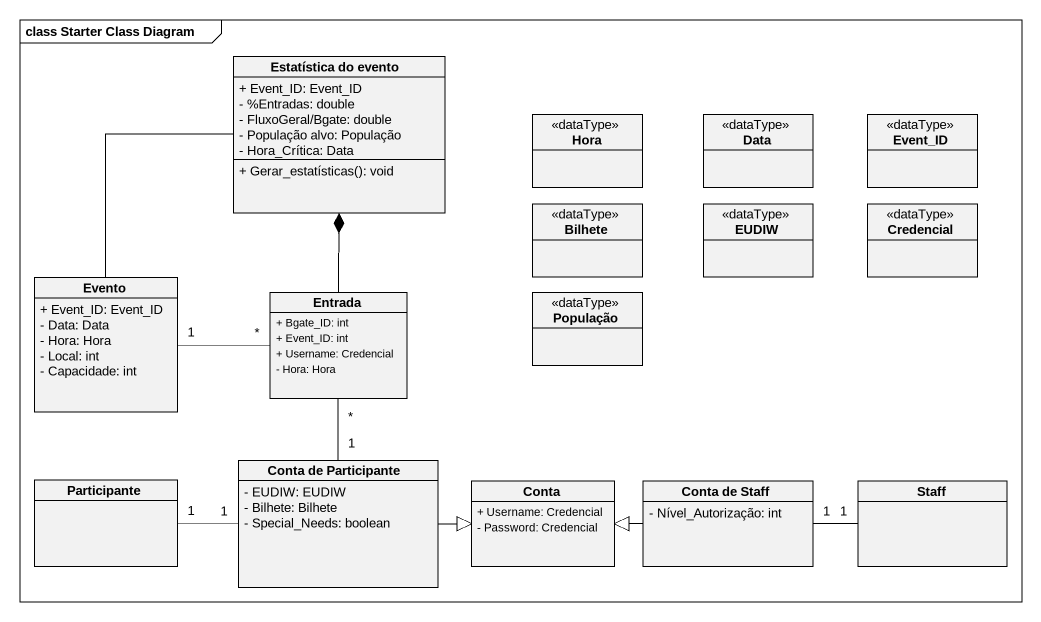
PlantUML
@startuml
mainframe class Starter Class Diagram
hide circle
hide empty members
skinparam classAttributeIconSize 0
class "Estatística do evento" as Estatística_do_evento {
  + Event_ID: Event_ID
  - %Entradas: double
  - FluxoGeral/Bgate: double
  - População alvo: População
  - Hora_Crítica: Data
  + Gerar_estatísticas(): void
}
class Hora <<dataType>>
class Data <<dataType>>
class Event_ID <<dataType>>
class Bilhete <<dataType>>
class EUDIW <<dataType>>
class Credencial <<dataType>>
class Evento {
  + Event_ID: Event_ID
  - Data: Data
  - Hora: Hora
  - Local: int
  - Capacidade: int
}
class Entrada {
  + Bgate_ID: int
  + Event_ID: int
  + Username: Credencial
  - Hora: Hora
}
class População <<dataType>>
class Participante
class "Conta de Participante" as Conta_de_Participante {
  - EUDIW: EUDIW
  - Bilhete: Bilhete
  - Special_Needs: boolean
}
class Conta {
  + Username: Credencial
  - Password: Credencial
}
class "Conta de Staff" as Conta_de_Staff {
  - Nível_Autorização: int
}
class Staff
Evento -up- Estatística_do_evento
Evento "1" -right- "*" Entrada
Entrada -up-* Estatística_do_evento
Participante "1" -right- "1" Conta_de_Participante
Conta_de_Participante "1" -up- "*" Entrada
Conta_de_Participante -right-|> Conta
Conta_de_Staff -left-|> Conta
Staff "1" -left- "1" Conta_de_Staff
@enduml
